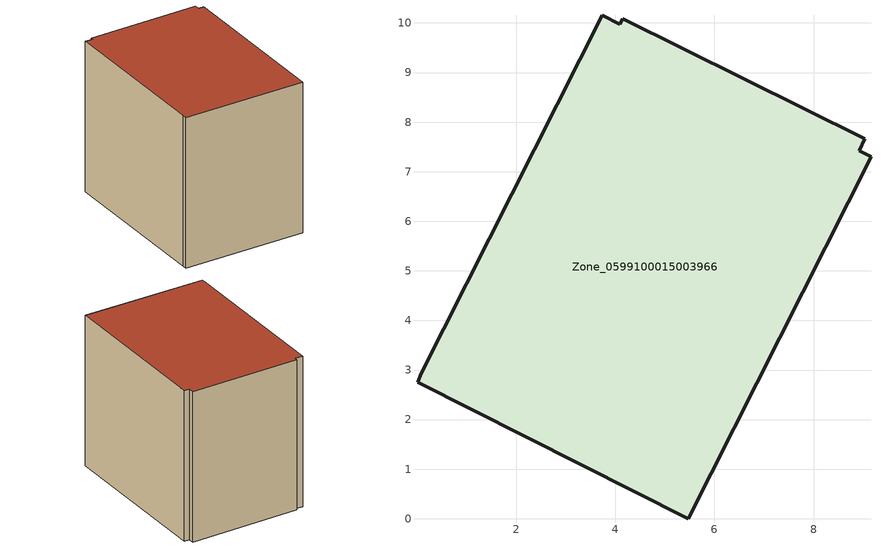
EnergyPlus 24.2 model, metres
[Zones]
Zone_0599100015003966
 floor ground (C_G): 9.03,7.66 8.92,7.43 9.16,7.31 5.47,0 0.01,2.76 0.09,2.93 3.74,10.16 4.09,9.97 4.15,10.08 z1
 wall outside (C_F): 5.47,0 9.16,7.31 8.92,7.43 9.03,7.66 4.15,10.08 4.09,9.97 3.74,10.16 0.09,2.93 0.01,2.76 5.47,0 z1:8.56
 roof outside (C_R): 8.92,7.43 9.03,7.66 4.15,10.08 4.09,9.97 3.74,10.16 0.09,2.93 0.01,2.76 5.47,0 9.16,7.31 z8.56
[BUILDING]
Pand.0599100015003966: North Axis=0; Terrain=City; Loads Convergence Tolerance Value=0.04; Temperature Convergence Tolerance Value=0.4; Solar Distribution=FullExterior; Maximum Number of Warmup Days=25; Minimum Number of Warmup Days=1
[Site:Location]
Rotterdam.The.Hague.AP_ZH_NLD Design_Conditions: Latitude=51.96; Longitude=4.45; Time Zone=1; Elevation=-4.5
[SITE:GROUNDTEMPERATURE:BUILDINGSURFACE]
18, 18, 18, 18, 18, 18, 18, 18, 18, 18, 18, 18
[MATERIAL] Thermal Absorptance=0.9; Solar Absorptance=0.7; Visible Absorptance=0.7
Name | Roughness | Thickness | Conductivity | Density | Specific Heat
G.TC.1946-1964 | MediumSmooth | 0.15 | 1 | 540 | 1210
F.TC.1946-1964 | Rough | 0.3 | 0.857143 | 1920 | 840
R.TC.1946-1964 | MediumRough | 0.2 | 0.235294 | 1500 | 1000
[CONSTRUCTION]
C_G: G.TC.1946-1964
C_F: F.TC.1946-1964
C_R: R.TC.1946-1964
[ZONE]
Zone_0599100015003966: Type=1; Multiplier=1; Ceiling Height=Autocalculate; Volume=Autocalculate; Floor Area=autocalculate; Part of Total Floor Area=Yes
[ZONEINFILTRATION:DESIGNFLOWRATE]
Infil_Zone_0599100015003966: Zone or ZoneList or Space or SpaceList=Zone_0599100015003966; Schedule=AlwaysOn; Design Flow Rate Calculation Method=Flow/Area; Flow Rate per Floor Area=0.003; Constant Term Coefficient=1; Temperature Term Coefficient=0; Velocity Term Coefficient=0; Velocity Squared Term Coefficient=0
[HVACTEMPLATE:ZONE:IDEALLOADSAIRSYSTEM]
Zone_0599100015003966: Maximum Heating Supply Air Temperature=50; Minimum Cooling Supply Air Temperature=13; Maximum Heating Supply Air Humidity Ratio=0.0156; Minimum Cooling Supply Air Humidity Ratio=0.0077; Heating Limit=NoLimit; Cooling Limit=NoLimit; Dehumidification Control Type=ConstantSensibleHeatRatio; Cooling Sensible Heat Ratio=0.7; Dehumidification Setpoint=60; Humidification Control Type=None; Humidification Setpoint=30; Outdoor Air Method=None; Outdoor Air Flow Rate per Person=0.00944; Outdoor Air Flow Rate per Zone Floor Area=0; Outdoor Air Flow Rate per Zone=0; Demand Controlled Ventilation Type=None; Outdoor Air Economizer Type=NoEconomizer; Heat Recovery Type=None; Sensible Heat Recovery Effectiveness=0.7; Latent Heat Recovery Effectiveness=0.65
[ZONECONTROL:THERMOSTAT]
ThermostatControl_Zone_0599100015003966: Zone or ZoneList=Zone_0599100015003966; Control Type Schedule=DualSetpointControlType; Control 1=Thermostat_Zone_0599100015003966; Temperature Difference Between Cutout And Setpoint=0
[THERMOSTATSETPOINT:DUALSETPOINT]
Thermostat_Zone_0599100015003966: Heating Setpoint Temperature Schedule=HeatingSetpoint_Zone_0599100015003966; Cooling Setpoint Temperature Schedule=CoolingSetpoint_Zone_0599100015003966
[SCHEDULE:COMPACT]
HeatingSetpoint_Zone_0599100015003966: Through: 12/31, For: AllDays, Until: 24:00, 21
CoolingSetpoint_Zone_0599100015003966: Through: 12/31, For: AllDays, Until: 24:00, 24
DualSetpointControlType: Through: 12/31, For: AllDays, Until: 24:00, 4
AlwaysOn: Through: 12/31, For: AllDays, Until: 24:00, 1
